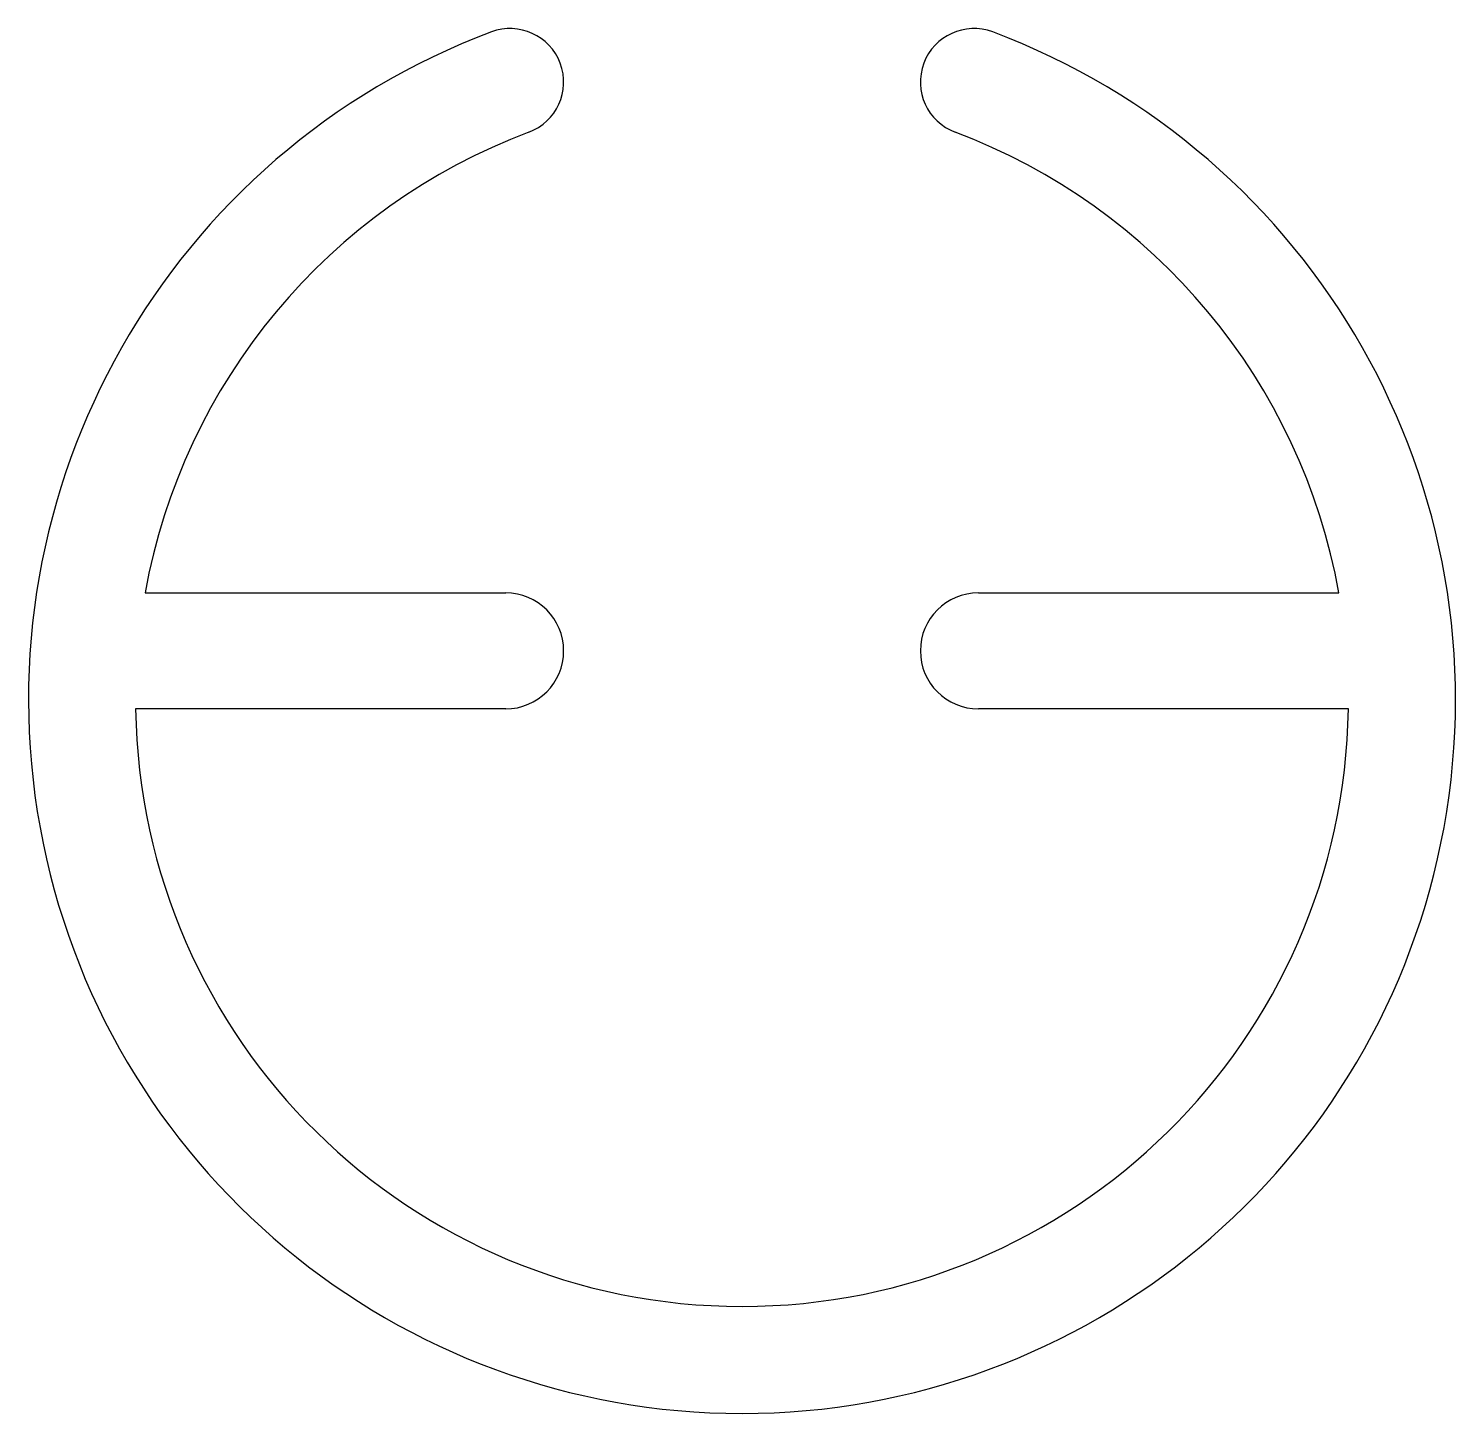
# Model space of a CAD drawing. Extents: x 2403.5 to 2419.5, y 1256.6 to 1272.1.
import ezdxf

# ---------------------------------------------------------------- set-up
doc = ezdxf.new("R2010")
doc.units = 0
doc.layers.get('0').update_dxf_attribs({"linetype": 'CONTINUOUS'})

msp = doc.modelspace()

# ---------------------------------------------------------------- linework, layer by layer
for p, q in [((2404.762, 1265.761), (2408.806, 1265.761)), ((2414.106, 1265.761), (2418.149, 1265.761)), ((2408.806, 1264.461), (2404.656, 1264.461)), ((2418.255, 1264.461), (2414.106, 1264.461))]:
    msp.add_line(p, q)
for centre, radius, start, end in [((2411.456, 1264.561), 8, 110.57, 69.43), ((2408.856, 1271.489), 0.6, 290.57, 110.57), ((2414.056, 1271.489), 0.6, 69.43, 249.43), ((2411.456, 1264.561), 6.8, 110.57, 169.8358), ((2411.456, 1264.561), 6.8, 10.1642, 69.43), ((2408.806, 1265.111), 0.65, 270, 90), ((2414.106, 1265.111), 0.65, 90, 270), ((2411.456, 1264.561), 6.8, 180.8426, 359.1574)]:
    msp.add_arc(centre, radius, start, end)

doc.saveas('drawing.dxf')
